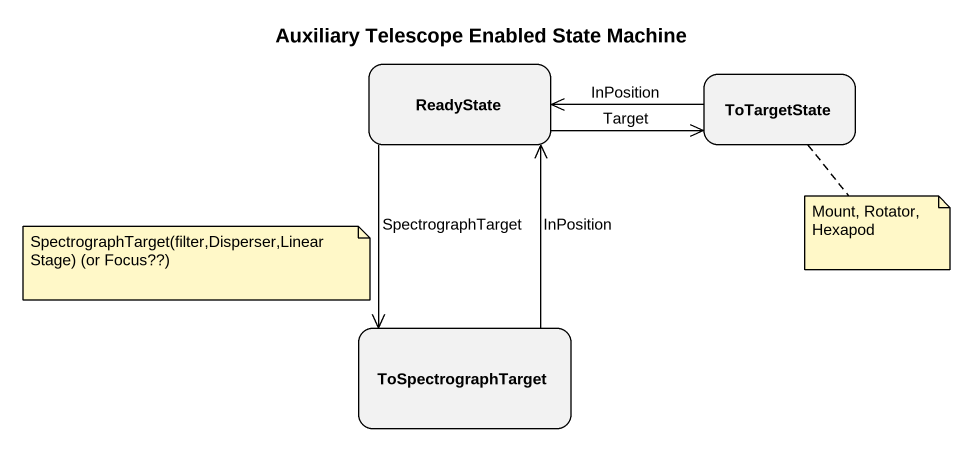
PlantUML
@startuml
title Auxiliary Telescope Enabled State Machine
hide empty description
state ReadyState
state ToTargetState
state ToSpectrographTarget
ReadyState -right-> ToTargetState : Target
ReadyState --> ToSpectrographTarget : SpectrographTarget
ToTargetState -left-> ReadyState : InPosition
ToSpectrographTarget -up-> ReadyState : InPosition
note as N1
  SpectrographTarget(filter,Disperser,Linear Stage) (or Focus??)
end note
note bottom of ToTargetState : Mount, Rotator, Hexapod
@enduml
